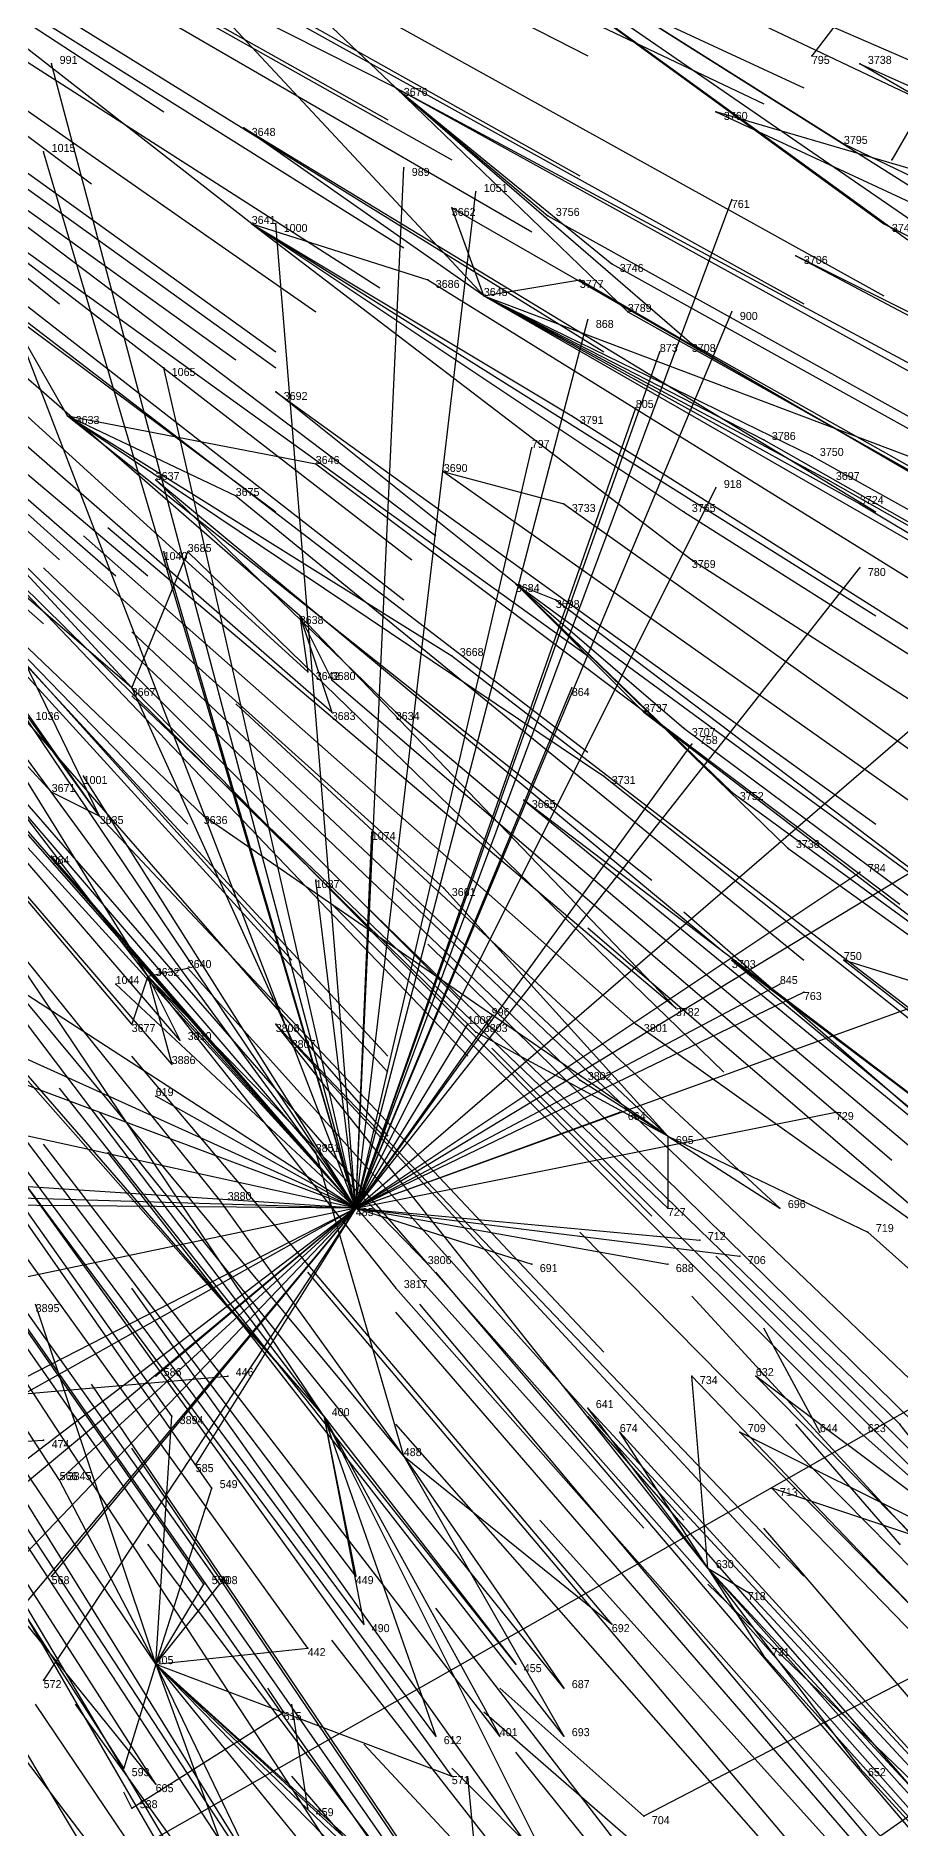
# Model space of a CAD drawing. Extents: x -0.5 to 0.59, y -0.5 to 0.58.
# Drawn here: x 0.196 to 0.304, y -0.3475 to -0.1235 of the extents above; entities that cross this region are included whole.
import ezdxf

# ---------------------------------------------------------------- set-up
doc = ezdxf.new("R2010")
doc.units = 0
for name, color, linetype in [('Facilities', 3, 'CONTINUOUS'), ('Facilities_lines', 3, 'CONTINUOUS'), ('Normals', 1, 'CONTINUOUS'), ('Source_points', 5, 'CONTINUOUS'), ('Text', 3, 'CONTINUOUS')]:
    doc.layers.add(name, color=color, linetype=linetype)

msp = doc.modelspace()

# ---------------------------------------------------------------- linework, layer by layer
at = {"layer": 'Facilities', "color": 3}
for p in [(0.241, -0.13, -0.686), (0.223, -0.147, -0.667), (0.252, -0.156, -0.74), (0.2, -0.171, -0.658), (0.247, -0.178, -0.76), (0.256, -0.192, -0.8), (0.229, -0.196, -0.753), (0.208, -0.205, -0.73), (0.241, -0.208, -0.796), (0.204, -0.221, -0.751), (0.21, -0.241, -0.799), (0.275, -0.261, -0.949), (0.236, -0.27, -1.25), (0.232, -0.296, -0.94), (0.294, -0.298, -1.25), (0.242, -0.301, -0.965), (0.304, -0.312, -1.25), (0.28, -0.315, -1.054), (0.211, -0.327, -0.971), (0.211, -0.342, -1.005), (0.208, -0.345, -1.25), (0.23, -0.345, -1.25)]:
    msp.add_point(p, dxfattribs=at)
at = {"layer": 'Facilities_lines', "color": 3}
for p, q in [((0.364, -0.033, -1.25), (0.293, -0.126, -1.25)), ((0.364, -0.033, -1.25), (0.303, -0.139, -1.25)), ((0.241, -0.13, -0.686), (0.16, -0.089, -0.458)), ((0.232, -0.096, -0.629), (0.302, -0.147, -0.841)), ((0.232, -0.096, -0.629), (0.305, -0.149, -0.848)), ((0.232, -0.096, -0.629), (0.308, -0.144, -0.85)), ((0.232, -0.096, -0.629), (0.309, -0.149, -0.858)), ((0.232, -0.096, -0.629), (0.297, -0.137, -0.817)), ((0.223, -0.147, -0.667), (0.164, -0.101, -0.481)), ((0.252, -0.156, -0.74), (0.211, -0.112, -0.597)), ((0.241, -0.13, -0.686), (0.221, -0.111, -0.618)), ((0.236, -0.27, -1.25), (0.198, -0.127, -1.25)), ((0.378, -0.173, -1.039), (0.299, -0.127, -0.813)), ((0.241, -0.13, -0.686), (0.278, -0.162, -0.804)), ((0.241, -0.13, -0.686), (0.308, -0.167, -0.876)), ((0.241, -0.13, -0.686), (0.268, -0.152, -0.772)), ((0.241, -0.13, -0.686), (0.26, -0.146, -0.746)), ((0.241, -0.13, -0.686), (0.27, -0.158, -0.781)), ((0.37, -0.159, -1.008), (0.281, -0.133, -0.778)), ((0.236, -0.27, -1.25), (0.184, -0.135, -1.25)), ((0.252, -0.156, -0.74), (0.222, -0.135, -0.651)), ((0.236, -0.27, -1.25), (0.197, -0.138, -1.25)), ((0.236, -0.27, -1.25), (0.242, -0.14, -1.25)), ((0.236, -0.27, -1.25), (0.251, -0.143, -1.25)), ((0.236, -0.27, -1.25), (0.283, -0.144, -1.25)), ((0.252, -0.156, -0.74), (0.248, -0.145, -0.719)), ((0.223, -0.147, -0.667), (0.245, -0.154, -0.725)), ((0.223, -0.147, -0.667), (0.277, -0.183, -0.83)), ((0.223, -0.147, -0.667), (0.278, -0.189, -0.84)), ((0.223, -0.147, -0.667), (0.263, -0.171, -0.786)), ((0.236, -0.27, -1.25), (0.226, -0.147, -1.25)), ((0.349, -0.18, -0.982), (0.291, -0.151, -0.821)), ((0.252, -0.156, -0.74), (0.264, -0.154, -0.763)), ((0.208, -0.205, -0.73), (0.15, -0.155, -0.541)), ((0.252, -0.156, -0.74), (0.295, -0.179, -0.863)), ((0.252, -0.156, -0.74), (0.299, -0.182, -0.875)), ((0.252, -0.156, -0.74), (0.305, -0.176, -0.88)), ((0.252, -0.156, -0.74), (0.293, -0.176, -0.855)), ((0.252, -0.156, -0.74), (0.287, -0.174, -0.84)), ((0.2, -0.171, -0.658), (0.192, -0.157, -0.62)), ((0.236, -0.27, -1.25), (0.283, -0.158, -1.25)), ((0.236, -0.27, -1.25), (0.265, -0.159, -1.25)), ((0.236, -0.27, -1.25), (0.274, -0.163, -1.25)), ((0.236, -0.27, -1.25), (0.212, -0.165, -1.25)), ((0.256, -0.192, -0.8), (0.226, -0.168, -0.705)), ((0.236, -0.27, -1.25), (0.149, -0.17, -1.25)), ((0.21, -0.241, -0.799), (0.166, -0.17, -0.595)), ((0.236, -0.27, -1.25), (0.271, -0.17, -1.25)), ((0.236, -0.27, -1.25), (0.15, -0.172, -1.25)), ((0.2, -0.171, -0.658), (0.231, -0.177, -0.726)), ((0.2, -0.171, -0.658), (0.248, -0.201, -0.798)), ((0.2, -0.171, -0.658), (0.221, -0.181, -0.713)), ((0.2, -0.171, -0.658), (0.267, -0.216, -0.86)), ((0.236, -0.27, -1.25), (0.165, -0.173, -1.25)), ((0.236, -0.27, -1.25), (0.258, -0.175, -1.25)), ((0.208, -0.205, -0.73), (0.184, -0.179, -0.642)), ((0.241, -0.208, -0.796), (0.211, -0.179, -0.691)), ((0.247, -0.178, -0.76), (0.262, -0.182, -0.799)), ((0.236, -0.27, -1.25), (0.281, -0.18, -1.25)), ((0.204, -0.221, -0.751), (0.178, -0.184, -0.639)), ((0.204, -0.221, -0.751), (0.178, -0.185, -0.642)), ((0.204, -0.221, -0.751), (0.186, -0.184, -0.656)), ((0.236, -0.27, -1.25), (0.108, -0.187, -1.25)), ((0.208, -0.205, -0.73), (0.215, -0.188, -0.714)), ((0.236, -0.27, -1.25), (0.212, -0.188, -1.25)), ((0.236, -0.27, -1.25), (0.299, -0.19, -1.25)), ((0.21, -0.241, -0.799), (0.179, -0.191, -0.655)), ((0.256, -0.192, -0.8), (0.261, -0.194, -0.813)), ((0.256, -0.192, -0.8), (0.277, -0.21, -0.869)), ((0.256, -0.192, -0.8), (0.29, -0.225, -0.917)), ((0.256, -0.192, -0.8), (0.272, -0.208, -0.855)), ((0.256, -0.192, -0.8), (0.283, -0.218, -0.894)), ((0.229, -0.196, -0.753), (0.23, -0.203, -0.768)), ((0.229, -0.196, -0.753), (0.233, -0.204, -0.773)), ((0.229, -0.196, -0.753), (0.233, -0.208, -0.781)), ((0.229, -0.196, -0.753), (0.276, -0.245, -0.922)), ((0.236, -0.27, -1.25), (0.175, -0.203, -1.25)), ((0.208, -0.205, -0.73), (0.228, -0.249, -0.844)), ((0.236, -0.27, -1.25), (0.263, -0.205, -1.25)), ((0.21, -0.241, -0.799), (0.184, -0.207, -0.693)), ((0.236, -0.27, -1.25), (0.309, -0.207, -1.25)), ((0.236, -0.27, -1.25), (0.195, -0.209, -1.25)), ((0.236, -0.27, -1.25), (0.278, -0.212, -1.25)), ((0.236, -0.27, -1.25), (0.202, -0.216, -1.25)), ((0.204, -0.221, -0.751), (0.198, -0.218, -0.735)), ((0.324, -0.27, -1.054), (0.257, -0.219, -0.844)), ((0.275, -0.261, -0.949), (0.217, -0.221, -0.774)), ((0.236, -0.27, -1.25), (0.113, -0.224, -1.25)), ((0.236, -0.27, -1.25), (0.13, -0.222, -1.25)), ((0.236, -0.27, -1.25), (0.238, -0.223, -1.25)), ((0.236, -0.27, -1.25), (0.312, -0.224, -1.25)), ((0.236, -0.27, -1.25), (0.198, -0.226, -1.25)), ((0.232, -0.296, -0.94), (0.171, -0.227, -0.711)), ((0.236, -0.27, -1.25), (0.299, -0.228, -1.25)), ((0.232, -0.296, -0.94), (0.187, -0.229, -0.739)), ((0.236, -0.27, -1.25), (0.231, -0.229, -1.25)), ((0.275, -0.261, -0.949), (0.247, -0.23, -0.844)), ((0.232, -0.296, -0.94), (0.179, -0.235, -0.738)), ((0.324, -0.27, -1.054), (0.283, -0.239, -0.925)), ((0.354, -0.257, -1.093), (0.297, -0.239, -0.952)), ((0.21, -0.241, -0.799), (0.208, -0.247, -0.807)), ((0.21, -0.241, -0.799), (0.215, -0.24, -0.805)), ((0.21, -0.241, -0.799), (0.245, -0.277, -0.923)), ((0.21, -0.241, -0.799), (0.214, -0.249, -0.821)), ((0.21, -0.241, -0.799), (0.241, -0.28, -0.924)), ((0.21, -0.241, -0.799), (0.213, -0.252, -0.824)), ((0.236, -0.27, -1.25), (0.319, -0.24, -1.25)), ((0.236, -0.27, -1.25), (0.206, -0.242, -1.25)), ((0.236, -0.27, -1.25), (0.289, -0.242, -1.25)), ((0.236, -0.27, -1.25), (0.292, -0.243, -1.25)), ((0.236, -0.27, -1.25), (0.253, -0.246, -1.25)), ((0.236, -0.27, -1.25), (0.131, -0.247, -1.25)), ((0.28, -0.315, -1.054), (0.226, -0.247, -0.837)), ((0.236, -0.27, -1.25), (0.25, -0.247, -1.25)), ((0.275, -0.261, -0.949), (0.251, -0.248, -0.883)), ((0.327, -0.287, -1.087), (0.271, -0.247, -0.918)), ((0.275, -0.261, -0.949), (0.264, -0.254, -0.916)), ((0.236, -0.27, -1.25), (0.211, -0.256, -1.25)), ((0.236, -0.27, -1.25), (0.269, -0.258, -1.25)), ((0.236, -0.27, -1.25), (0.296, -0.258, -1.25)), ((0.275, -0.261, -0.949), (0.289, -0.27, -0.989)), ((0.275, -0.261, -0.949), (0.3, -0.273, -1.014)), ((0.275, -0.261, -0.949), (0.275, -0.27, -0.963)), ((0.236, -0.27, -1.25), (0.143, -0.264, -1.25)), ((0.242, -0.301, -0.965), (0.231, -0.263, -0.874)), ((0.236, -0.27, -1.25), (0.169, -0.268, -1.25)), ((0.236, -0.27, -1.25), (0.109, -0.269, -1.25)), ((0.236, -0.27, -1.25), (0.117, -0.331, -1.25)), ((0.236, -0.27, -1.25), (0.122, -0.365, -1.25)), ((0.236, -0.27, -1.25), (0.13, -0.351, -1.25)), ((0.236, -0.27, -1.25), (0.155, -0.287, -1.25)), ((0.236, -0.27, -1.25), (0.172, -0.337, -1.25)), ((0.236, -0.27, -1.25), (0.186, -0.298, -1.25)), ((0.236, -0.27, -1.25), (0.19, -0.325, -1.25)), ((0.236, -0.27, -1.25), (0.197, -0.329, -1.25)), ((0.236, -0.27, -1.25), (0.198, -0.316, -1.25)), ((0.236, -0.27, -1.25), (0.199, -0.304, -1.25)), ((0.236, -0.27, -1.25), (0.211, -0.291, -1.25)), ((0.236, -0.27, -1.25), (0.216, -0.302, -1.25)), ((0.242, -0.301, -0.965), (0.219, -0.269, -0.867)), ((0.236, -0.27, -1.25), (0.275, -0.277, -1.25)), ((0.236, -0.27, -1.25), (0.258, -0.277, -1.25)), ((0.236, -0.27, -1.25), (0.284, -0.276, -1.25)), ((0.236, -0.27, -1.25), (0.279, -0.274, -1.25)), ((0.142, -0.388, -1.25), (0.33, -0.281, -1.25)), ((0.211, -0.327, -0.971), (0.196, -0.282, -0.859)), ((-0.021, -0.312, -1.25), (0.22, -0.291, -1.25)), ((0.28, -0.315, -1.054), (0.278, -0.291, -1.008)), ((0.318, -0.315, -1.12), (0.286, -0.291, -1.02)), ((0.28, -0.315, -1.054), (0.265, -0.295, -0.991)), ((0.211, -0.327, -0.971), (0.213, -0.296, -0.913)), ((0.232, -0.296, -0.94), (0.254, -0.336, -1.052)), ((0.232, -0.296, -0.94), (0.236, -0.316, -0.987)), ((0.232, -0.296, -0.94), (0.256, -0.327, -1.039)), ((0.232, -0.296, -0.94), (0.237, -0.322, -1)), ((0.232, -0.296, -0.94), (0.246, -0.336, -1.042)), ((0.232, -0.296, -0.94), (0.262, -0.356, -1.105)), ((0.318, -0.315, -1.12), (0.304, -0.297, -1.062)), ((-0.021, -0.312, -1.25), (0.197, -0.299, -1.25)), ((0.28, -0.315, -1.054), (0.269, -0.298, -1.003)), ((0.318, -0.315, -1.12), (0.284, -0.298, -1.029)), ((0.318, -0.315, -1.12), (0.299, -0.298, -1.055)), ((0.242, -0.301, -0.965), (0.262, -0.33, -1.053)), ((0.242, -0.301, -0.965), (0.268, -0.322, -1.047)), ((0.242, -0.301, -0.965), (0.262, -0.336, -1.065)), ((0.211, -0.327, -0.971), (0.199, -0.304, -0.907)), ((0.211, -0.327, -0.971), (0.218, -0.305, -0.937)), ((0.318, -0.315, -1.12), (0.288, -0.305, -1.05)), ((0.28, -0.315, -1.054), (0.304, -0.342, -1.145)), ((0.28, -0.315, -1.054), (0.299, -0.34, -1.133)), ((0.28, -0.315, -1.054), (0.285, -0.318, -1.067)), ((0.28, -0.315, -1.054), (0.287, -0.326, -1.086)), ((0.211, -0.342, -1.005), (0.19, -0.316, -0.922)), ((0.211, -0.327, -0.971), (0.219, -0.317, -0.962)), ((0.211, -0.327, -0.971), (0.217, -0.317, -0.96)), ((0.324, -0.319, -1.25), (0.272, -0.346, -1.25)), ((0.211, -0.327, -0.971), (0.207, -0.34, -0.996)), ((0.211, -0.327, -0.971), (0.23, -0.325, -0.996)), ((0.211, -0.327, -0.971), (0.255, -0.369, -1.122)), ((0.211, -0.327, -0.971), (0.219, -0.349, -1.029)), ((0.211, -0.327, -0.971), (0.246, -0.37, -1.111)), ((0.211, -0.327, -0.971), (0.248, -0.341, -1.054)), ((0.211, -0.327, -0.971), (0.225, -0.356, -1.052)), ((0.211, -0.327, -0.971), (0.242, -0.355, -1.075)), ((0.211, -0.327, -0.971), (0.248, -0.361, -1.095)), ((0.211, -0.327, -0.971), (0.26, -0.377, -1.145)), ((0.208, -0.345, -1.25), (0.227, -0.333, -1.25)), ((0.308, -0.344, -1.25), (0.275, -0.367, -1.25))]:
    msp.add_line(p, q, dxfattribs=at)
at = {"layer": 'Normals', "color": 1}
for p, q in [((0.134, -0.082, -0.393), (0.212, -0.133, -0.357)), ((0.183, -0.084, -0.502), (0.265, -0.126, -0.464)), ((0.128, -0.086, -0.385), (0.203, -0.142, -0.35)), ((0.16, -0.089, -0.458), (0.24, -0.134, -0.418)), ((0.208, -0.091, -0.567), (0.292, -0.13, -0.531)), ((0.168, -0.094, -0.481), (0.248, -0.139, -0.443)), ((0.203, -0.092, -0.556), (0.287, -0.132, -0.519)), ((0.182, -0.095, -0.514), (0.264, -0.141, -0.479)), ((0.232, -0.096, -0.629), (0.316, -0.136, -0.592)), ((0.128, -0.1, -0.405), (0.199, -0.157, -0.366)), ((0.164, -0.101, -0.481), (0.242, -0.15, -0.443)), ((0.177, -0.101, -0.511), (0.258, -0.148, -0.475)), ((0.155, -0.105, -0.47), (0.231, -0.158, -0.431)), ((0.161, -0.105, -0.48), (0.239, -0.155, -0.443)), ((0.151, -0.109, -0.467), (0.226, -0.163, -0.428)), ((0.146, -0.11, -0.458), (0.221, -0.164, -0.419)), ((0.151, -0.111, -0.469), (0.226, -0.165, -0.431)), ((0.211, -0.112, -0.597), (0.292, -0.157, -0.56)), ((0.221, -0.111, -0.618), (0.302, -0.156, -0.581)), ((0.188, -0.114, -0.549), (0.267, -0.163, -0.513)), ((0.281, -0.116, -0.76), (0.366, -0.153, -0.722)), ((0.13, -0.127, -0.454), (0.199, -0.189, -0.418)), ((0.151, -0.127, -0.494), (0.226, -0.183, -0.457)), ((0.198, -0.127, -1.25), (0.198, -0.127, -1.15)), ((0.293, -0.126, -1.25), (0.293, -0.126, -1.15)), ((0.299, -0.127, -0.813), (0.384, -0.165, -0.775)), ((0.136, -0.13, -0.471), (0.206, -0.191, -0.432)), ((0.139, -0.131, -0.478), (0.21, -0.191, -0.439)), ((0.168, -0.131, -0.533), (0.243, -0.189, -0.499)), ((0.172, -0.13, -0.538), (0.246, -0.186, -0.503)), ((0.241, -0.13, -0.686), (0.323, -0.174, -0.648)), ((0.281, -0.133, -0.778), (0.365, -0.172, -0.739)), ((0.128, -0.136, -0.466), (0.197, -0.197, -0.428)), ((0.229, -0.196, -0.753), (0.159, -0.135, -0.791)), ((0.222, -0.135, -0.651), (0.301, -0.183, -0.612)), ((0.169, -0.137, -0.543), (0.242, -0.194, -0.507)), ((0.197, -0.138, -1.25), (0.197, -0.138, -1.15)), ((0.297, -0.137, -0.817), (0.38, -0.177, -0.78)), ((0.23, -0.203, -0.768), (0.162, -0.141, -0.806)), ((0.242, -0.14, -1.25), (0.242, -0.14, -1.15)), ((0.303, -0.139, -1.25), (0.303, -0.139, -1.15)), ((0.251, -0.143, -1.25), (0.251, -0.143, -1.15)), ((0.248, -0.145, -0.719), (0.328, -0.191, -0.68)), ((0.283, -0.144, -1.25), (0.283, -0.144, -1.15)), ((0.233, -0.208, -0.781), (0.163, -0.147, -0.818)), ((0.19, -0.147, -0.602), (0.265, -0.201, -0.563)), ((0.223, -0.147, -0.667), (0.301, -0.196, -0.629)), ((0.226, -0.147, -1.25), (0.226, -0.147, -1.15)), ((0.26, -0.146, -0.746), (0.341, -0.191, -0.708)), ((0.302, -0.147, -0.841), (0.385, -0.189, -0.804)), ((0.198, -0.218, -0.735), (0.135, -0.15, -0.773)), ((0.268, -0.152, -0.772), (0.349, -0.197, -0.734)), ((0.291, -0.151, -0.821), (0.374, -0.195, -0.784)), ((0.245, -0.154, -0.725), (0.324, -0.203, -0.686)), ((0.264, -0.154, -0.763), (0.343, -0.2, -0.725)), ((0.15, -0.155, -0.541), (0.215, -0.222, -0.504)), ((0.252, -0.156, -0.74), (0.332, -0.202, -0.702)), ((0.217, -0.221, -0.774), (0.15, -0.157, -0.812)), ((0.192, -0.157, -0.62), (0.265, -0.213, -0.582)), ((0.265, -0.159, -1.25), (0.265, -0.159, -1.15)), ((0.27, -0.158, -0.781), (0.35, -0.203, -0.742)), ((0.283, -0.158, -1.25), (0.283, -0.158, -1.15)), ((0.274, -0.163, -1.25), (0.274, -0.163, -1.15)), ((0.278, -0.162, -0.804), (0.358, -0.207, -0.766)), ((0.212, -0.165, -1.25), (0.212, -0.165, -1.15)), ((0.247, -0.23, -0.844), (0.178, -0.168, -0.881)), ((0.226, -0.168, -0.705), (0.301, -0.222, -0.667)), ((0.166, -0.17, -0.595), (0.228, -0.239, -0.557)), ((0.271, -0.17, -1.25), (0.271, -0.17, -1.15)), ((0.2, -0.171, -0.658), (0.273, -0.229, -0.62)), ((0.263, -0.171, -0.786), (0.342, -0.221, -0.748)), ((0.287, -0.174, -0.84), (0.368, -0.22, -0.802)), ((0.208, -0.247, -0.807), (0.148, -0.176, -0.844)), ((0.258, -0.175, -1.25), (0.258, -0.175, -1.15)), ((0.293, -0.176, -0.855), (0.374, -0.221, -0.817)), ((0.214, -0.249, -0.821), (0.153, -0.178, -0.857)), ((0.184, -0.179, -0.642), (0.249, -0.244, -0.602)), ((0.211, -0.179, -0.691), (0.282, -0.238, -0.653)), ((0.231, -0.177, -0.726), (0.304, -0.232, -0.688)), ((0.247, -0.178, -0.76), (0.322, -0.231, -0.722)), ((0.295, -0.179, -0.863), (0.376, -0.225, -0.826)), ((0.213, -0.252, -0.824), (0.152, -0.181, -0.86)), ((0.221, -0.181, -0.713), (0.292, -0.239, -0.674)), ((0.281, -0.18, -1.25), (0.281, -0.18, -1.15)), ((0.251, -0.248, -0.883), (0.185, -0.183, -0.92)), ((0.262, -0.182, -0.799), (0.338, -0.236, -0.762)), ((0.277, -0.183, -0.83), (0.356, -0.233, -0.794)), ((0.299, -0.182, -0.875), (0.379, -0.23, -0.838)), ((0.178, -0.184, -0.639), (0.24, -0.251, -0.6)), ((0.178, -0.185, -0.642), (0.24, -0.253, -0.604)), ((0.186, -0.184, -0.656), (0.25, -0.251, -0.617)), ((0.276, -0.245, -0.922), (0.205, -0.185, -0.96)), ((0.271, -0.247, -0.918), (0.202, -0.186, -0.955)), ((0.212, -0.188, -1.25), (0.212, -0.188, -1.15)), ((0.215, -0.188, -0.714), (0.282, -0.253, -0.677)), ((0.264, -0.254, -0.916), (0.197, -0.19, -0.953)), ((0.278, -0.189, -0.84), (0.356, -0.239, -0.803)), ((0.299, -0.19, -1.25), (0.299, -0.19, -1.15)), ((0.231, -0.263, -0.874), (0.17, -0.192, -0.912)), ((0.179, -0.191, -0.655), (0.24, -0.261, -0.617)), ((0.256, -0.192, -0.8), (0.331, -0.247, -0.763)), ((0.261, -0.194, -0.813), (0.335, -0.25, -0.776)), ((0.219, -0.269, -0.867), (0.161, -0.197, -0.904)), ((0.275, -0.261, -0.949), (0.208, -0.198, -0.986)), ((0.248, -0.201, -0.798), (0.322, -0.258, -0.761)), ((0.208, -0.205, -0.73), (0.273, -0.271, -0.693)), ((0.275, -0.27, -0.963), (0.208, -0.206, -1.001)), ((0.233, -0.204, -0.773), (0.303, -0.264, -0.736)), ((0.263, -0.205, -1.25), (0.263, -0.205, -1.15)), ((0.184, -0.207, -0.693), (0.245, -0.277, -0.656)), ((0.289, -0.27, -0.989), (0.221, -0.207, -1.027)), ((0.241, -0.208, -0.796), (0.312, -0.268, -0.759)), ((0.272, -0.208, -0.855), (0.345, -0.264, -0.817)), ((0.277, -0.21, -0.869), (0.352, -0.266, -0.832)), ((0.278, -0.212, -1.25), (0.278, -0.212, -1.15)), ((0.202, -0.216, -1.25), (0.202, -0.216, -1.15)), ((0.267, -0.216, -0.86), (0.34, -0.274, -0.823)), ((0.257, -0.219, -0.844), (0.329, -0.278, -0.807)), ((0.283, -0.218, -0.894), (0.358, -0.273, -0.857)), ((0.213, -0.296, -0.913), (0.16, -0.221, -0.951)), ((0.204, -0.221, -0.751), (0.267, -0.288, -0.712)), ((0.232, -0.296, -0.94), (0.176, -0.222, -0.977)), ((0.238, -0.223, -1.25), (0.238, -0.223, -1.15)), ((0.199, -0.304, -0.907), (0.148, -0.226, -0.945)), ((0.198, -0.226, -1.25), (0.198, -0.226, -1.15)), ((0.29, -0.225, -0.917), (0.365, -0.279, -0.881)), ((0.299, -0.228, -1.25), (0.299, -0.228, -1.15)), ((0.218, -0.305, -0.937), (0.165, -0.229, -0.975)), ((0.242, -0.301, -0.965), (0.183, -0.23, -1.004)), ((0.231, -0.229, -1.25), (0.231, -0.229, -1.15)), ((0.308, -0.294, -1.065), (0.241, -0.23, -1.102)), ((0.299, -0.298, -1.055), (0.233, -0.232, -1.092)), ((0.304, -0.297, -1.062), (0.237, -0.232, -1.099)), ((0.336, -0.296, -1.119), (0.265, -0.235, -1.156)), ((0.347, -0.294, -1.137), (0.277, -0.233, -1.174)), ((0.311, -0.302, -1.083), (0.245, -0.237, -1.12)), ((0.283, -0.239, -0.925), (0.354, -0.298, -0.888)), ((0.297, -0.239, -0.952), (0.37, -0.296, -0.915)), ((0.217, -0.317, -0.96), (0.164, -0.241, -0.998)), ((0.219, -0.317, -0.962), (0.165, -0.241, -1.001)), ((0.21, -0.241, -0.799), (0.272, -0.31, -0.762)), ((0.215, -0.24, -0.805), (0.277, -0.309, -0.768)), ((0.236, -0.316, -0.987), (0.18, -0.242, -1.024)), ((0.206, -0.242, -1.25), (0.206, -0.242, -1.15)), ((0.289, -0.242, -1.25), (0.289, -0.242, -1.15)), ((0.292, -0.243, -1.25), (0.292, -0.243, -1.15)), ((0.253, -0.246, -1.25), (0.253, -0.246, -1.15)), ((0.237, -0.322, -1), (0.182, -0.248, -1.037)), ((0.226, -0.247, -0.837), (0.289, -0.315, -0.8)), ((0.25, -0.247, -1.25), (0.25, -0.247, -1.15)), ((0.211, -0.327, -0.971), (0.159, -0.25, -1.009)), ((0.23, -0.325, -0.996), (0.176, -0.25, -1.033)), ((0.228, -0.249, -0.844), (0.292, -0.316, -0.807)), ((0.318, -0.315, -1.12), (0.253, -0.25, -1.157)), ((0.268, -0.322, -1.047), (0.208, -0.251, -1.084)), ((0.256, -0.327, -1.039), (0.199, -0.255, -1.076)), ((0.211, -0.256, -1.25), (0.211, -0.256, -1.15)), ((0.262, -0.33, -1.053), (0.204, -0.258, -1.091)), ((0.269, -0.258, -1.25), (0.269, -0.258, -1.15)), ((0.296, -0.258, -1.25), (0.296, -0.258, -1.15)), ((0.207, -0.34, -0.996), (0.157, -0.262, -1.033)), ((0.246, -0.336, -1.042), (0.191, -0.262, -1.079)), ((0.254, -0.336, -1.052), (0.197, -0.262, -1.09)), ((0.211, -0.342, -1.005), (0.161, -0.264, -1.041)), ((0.262, -0.336, -1.065), (0.205, -0.263, -1.102)), ((0.248, -0.341, -1.054), (0.194, -0.266, -1.092)), ((0.219, -0.349, -1.029), (0.168, -0.271, -1.066)), ((0.236, -0.27, -1.25), (0.236, -0.27, -1.15)), ((0.334, -0.344, -1.199), (0.264, -0.273, -1.204)), ((0.3, -0.273, -1.014), (0.369, -0.335, -0.976)), ((0.279, -0.274, -1.25), (0.279, -0.274, -1.15)), ((0.245, -0.277, -0.923), (0.306, -0.346, -0.885)), ((0.258, -0.277, -1.25), (0.258, -0.277, -1.15)), ((0.275, -0.277, -1.25), (0.275, -0.277, -1.15)), ((0.351, -0.346, -1.232), (0.281, -0.276, -1.219)), ((0.284, -0.276, -1.25), (0.284, -0.276, -1.15)), ((0.208, -0.36, -1.038), (0.16, -0.28, -1.075)), ((0.225, -0.356, -1.052), (0.174, -0.278, -1.089)), ((0.242, -0.355, -1.075), (0.189, -0.279, -1.111)), ((0.262, -0.356, -1.105), (0.208, -0.28, -1.142)), ((0.29, -0.349, -1.135), (0.23, -0.278, -1.171)), ((0.241, -0.28, -0.924), (0.302, -0.349, -0.886)), ((0.309, -0.352, -1.172), (0.246, -0.278, -1.194)), ((0.307, -0.357, -1.176), (0.244, -0.282, -1.198)), ((0.345, -0.354, -1.236), (0.278, -0.281, -1.22)), ((0.305, -0.357, -1.175), (0.241, -0.283, -1.196)), ((0.248, -0.361, -1.095), (0.195, -0.285, -1.132)), ((0.294, -0.298, -1.25), (0.287, -0.285, -1.151)), ((0.211, -0.291, -1.25), (0.211, -0.291, -1.15)), ((0.22, -0.291, -1.25), (0.22, -0.291, -1.15)), ((0.278, -0.291, -1.008), (0.342, -0.358, -0.969)), ((0.286, -0.291, -1.02), (0.351, -0.357, -0.982)), ((0.246, -0.37, -1.111), (0.195, -0.292, -1.148)), ((0.255, -0.369, -1.122), (0.203, -0.292, -1.159)), ((0.265, -0.295, -0.991), (0.328, -0.363, -0.954)), ((0.307, -0.372, -1.206), (0.241, -0.297, -1.209)), ((0.326, -0.366, -1.25), (0.265, -0.296, -1.213)), ((0.304, -0.312, -1.25), (0.291, -0.297, -1.152)), ((0.197, -0.299, -1.25), (0.197, -0.299, -1.15)), ((0.26, -0.377, -1.145), (0.208, -0.3, -1.182)), ((0.269, -0.298, -1.003), (0.331, -0.366, -0.965)), ((0.284, -0.298, -1.029), (0.349, -0.364, -0.991)), ((0.216, -0.302, -1.25), (0.216, -0.302, -1.15)), ((0.199, -0.304, -1.25), (0.199, -0.304, -1.15)), ((0.288, -0.305, -1.05), (0.353, -0.372, -1.013)), ((0.244, -0.386, -1.141), (0.195, -0.307, -1.178)), ((0.323, -0.38, -1.246), (0.259, -0.309, -1.216)), ((0.236, -0.389, -1.139), (0.189, -0.31, -1.176)), ((0.236, -0.392, -1.142), (0.189, -0.311, -1.179)), ((0.311, -0.338, -1.25), (0.287, -0.31, -1.157)), ((0.269, -0.39, -1.184), (0.21, -0.312, -1.205)), ((0.28, -0.315, -1.054), (0.343, -0.383, -1.016)), ((0.198, -0.316, -1.25), (0.198, -0.316, -1.15)), ((0.308, -0.344, -1.25), (0.28, -0.317, -1.158)), ((0.285, -0.318, -1.067), (0.348, -0.386, -1.03)), ((0.3, -0.39, -1.23), (0.246, -0.32, -1.182)), ((0.291, -0.398, -1.233), (0.233, -0.324, -1.199)), ((0.287, -0.326, -1.086), (0.349, -0.395, -1.049)), ((0.197, -0.329, -1.25), (0.197, -0.329, -1.15)), ((0.227, -0.333, -1.25), (0.225, -0.33, -1.15)), ((0.272, -0.346, -1.25), (0.254, -0.33, -1.153)), ((0.252, -0.415, -1.214), (0.196, -0.332, -1.218)), ((0.259, -0.413, -1.218), (0.201, -0.332, -1.226)), ((0.23, -0.345, -1.25), (0.228, -0.332, -1.151)), ((0.275, -0.353, -1.25), (0.252, -0.333, -1.155)), ((0.251, -0.413, -1.209), (0.191, -0.334, -1.219)), ((0.28, -0.383, -1.25), (0.237, -0.337, -1.173)), ((0.302, -0.395, -1.25), (0.256, -0.338, -1.182)), ((0.275, -0.367, -1.25), (0.248, -0.34, -1.158)), ((0.299, -0.34, -1.133), (0.362, -0.409, -1.097)), ((0.271, -0.391, -1.25), (0.228, -0.341, -1.175)), ((0.252, -0.362, -1.25), (0.25, -0.341, -1.152)), ((0.304, -0.342, -1.145), (0.367, -0.411, -1.108)), ((0.208, -0.345, -1.25), (0.207, -0.343, -1.15))]:
    msp.add_line(p, q, dxfattribs=at)
at = {"layer": 'Source_points', "color": 5}
for p in [(0.198, -0.127, -1.25), (0.293, -0.126, -1.25), (0.299, -0.127, -0.813), (0.281, -0.133, -0.778), (0.222, -0.135, -0.651), (0.197, -0.138, -1.25), (0.297, -0.137, -0.817), (0.242, -0.14, -1.25), (0.303, -0.139, -1.25), (0.251, -0.143, -1.25), (0.248, -0.145, -0.719), (0.283, -0.144, -1.25), (0.226, -0.147, -1.25), (0.26, -0.146, -0.746), (0.302, -0.147, -0.841), (0.268, -0.152, -0.772), (0.291, -0.151, -0.821), (0.245, -0.154, -0.725), (0.264, -0.154, -0.763), (0.265, -0.159, -1.25), (0.27, -0.158, -0.781), (0.283, -0.158, -1.25), (0.274, -0.163, -1.25), (0.278, -0.162, -0.804), (0.212, -0.165, -1.25), (0.226, -0.168, -0.705), (0.271, -0.17, -1.25), (0.263, -0.171, -0.786), (0.287, -0.174, -0.84), (0.258, -0.175, -1.25), (0.293, -0.176, -0.855), (0.211, -0.179, -0.691), (0.231, -0.177, -0.726), (0.295, -0.179, -0.863), (0.221, -0.181, -0.713), (0.281, -0.18, -1.25), (0.262, -0.182, -0.799), (0.277, -0.183, -0.83), (0.299, -0.182, -0.875), (0.212, -0.188, -1.25), (0.215, -0.188, -0.714), (0.278, -0.189, -0.84), (0.299, -0.19, -1.25), (0.261, -0.194, -0.813), (0.248, -0.201, -0.798), (0.23, -0.203, -0.768), (0.233, -0.204, -0.773), (0.263, -0.205, -1.25), (0.233, -0.208, -0.781), (0.272, -0.208, -0.855), (0.277, -0.21, -0.869), (0.278, -0.212, -1.25), (0.202, -0.216, -1.25), (0.267, -0.216, -0.86), (0.198, -0.218, -0.735), (0.257, -0.219, -0.844), (0.283, -0.218, -0.894), (0.217, -0.221, -0.774), (0.238, -0.223, -1.25), (0.198, -0.226, -1.25), (0.29, -0.225, -0.917), (0.299, -0.228, -1.25), (0.231, -0.229, -1.25), (0.247, -0.23, -0.844), (0.283, -0.239, -0.925), (0.297, -0.239, -0.952), (0.215, -0.24, -0.805), (0.206, -0.242, -1.25), (0.289, -0.242, -1.25), (0.292, -0.243, -1.25), (0.253, -0.246, -1.25), (0.276, -0.245, -0.922), (0.208, -0.247, -0.807), (0.226, -0.247, -0.837), (0.25, -0.247, -1.25), (0.251, -0.248, -0.883), (0.271, -0.247, -0.918), (0.214, -0.249, -0.821), (0.228, -0.249, -0.844), (0.213, -0.252, -0.824), (0.264, -0.254, -0.916), (0.211, -0.256, -1.25), (0.269, -0.258, -1.25), (0.296, -0.258, -1.25), (0.231, -0.263, -0.874), (0.219, -0.269, -0.867), (0.275, -0.27, -0.963), (0.289, -0.27, -0.989), (0.3, -0.273, -1.014), (0.279, -0.274, -1.25), (0.245, -0.277, -0.923), (0.258, -0.277, -1.25), (0.275, -0.277, -1.25), (0.284, -0.276, -1.25), (0.241, -0.28, -0.924), (0.211, -0.291, -1.25), (0.22, -0.291, -1.25), (0.278, -0.291, -1.008), (0.286, -0.291, -1.02), (0.265, -0.295, -0.991), (0.213, -0.296, -0.913), (0.304, -0.297, -1.062), (0.197, -0.299, -1.25), (0.269, -0.298, -1.003), (0.284, -0.298, -1.029), (0.299, -0.298, -1.055), (0.216, -0.302, -1.25), (0.199, -0.304, -0.907), (0.199, -0.304, -1.25), (0.218, -0.305, -0.937), (0.288, -0.305, -1.05), (0.198, -0.316, -1.25), (0.217, -0.317, -0.96), (0.219, -0.317, -0.962), (0.236, -0.316, -0.987), (0.285, -0.318, -1.067), (0.237, -0.322, -1), (0.268, -0.322, -1.047), (0.23, -0.325, -0.996), (0.256, -0.327, -1.039), (0.287, -0.326, -1.086), (0.197, -0.329, -1.25), (0.262, -0.33, -1.053), (0.227, -0.333, -1.25), (0.246, -0.336, -1.042), (0.254, -0.336, -1.052), (0.262, -0.336, -1.065), (0.207, -0.34, -0.996), (0.299, -0.34, -1.133), (0.248, -0.341, -1.054), (0.304, -0.342, -1.145), (0.272, -0.346, -1.25)]:
    msp.add_point(p, dxfattribs=at)

# ---------------------------------------------------------------- texts
at = {"layer": 'Text', "color": 3}
for s, p in [('991', (0.199, -0.127, -1.25)), ('795', (0.293, -0.127, -1.25)), ('3738', (0.3, -0.127, -0.813)), ('3676', (0.242, -0.131, -0.686)), ('3760', (0.282, -0.134, -0.778)), ('3648', (0.223, -0.136, -0.651)), ('3795', (0.297, -0.137, -0.817)), ('1015', (0.198, -0.138, -1.25)), ('989', (0.243, -0.141, -1.25)), ('1051', (0.252, -0.143, -1.25)), ('3662', (0.248, -0.146, -0.719)), ('3756', (0.261, -0.146, -0.746)), ('761', (0.283, -0.145, -1.25)), ('3641', (0.223, -0.147, -0.667)), ('1000', (0.227, -0.148, -1.25)), ('3742', (0.303, -0.148, -0.841)), ('3746', (0.269, -0.153, -0.772)), ('3706', (0.292, -0.152, -0.821)), ('3686', (0.246, -0.155, -0.725)), ('3777', (0.264, -0.155, -0.763)), ('3645', (0.252, -0.156, -0.74)), ('868', (0.266, -0.16, -1.25)), ('3789', (0.27, -0.158, -0.781)), ('900', (0.284, -0.159, -1.25)), ('873', (0.274, -0.163, -1.25)), ('3708', (0.278, -0.163, -0.804)), ('1065', (0.213, -0.166, -1.25)), ('3692', (0.227, -0.169, -0.705)), ('805', (0.271, -0.17, -1.25)), ('3633', (0.201, -0.172, -0.658)), ('3791', (0.264, -0.172, -0.786)), ('797', (0.258, -0.175, -1.25)), ('3786', (0.288, -0.174, -0.84)), ('3646', (0.231, -0.177, -0.726)), ('3750', (0.294, -0.176, -0.855)), ('3637', (0.211, -0.179, -0.691)), ('3690', (0.247, -0.178, -0.76)), ('918', (0.282, -0.18, -1.25)), ('3697', (0.296, -0.179, -0.863)), ('3675', (0.221, -0.181, -0.713)), ('3724', (0.299, -0.182, -0.875)), ('3733', (0.263, -0.183, -0.799)), ('3765', (0.278, -0.183, -0.83)), ('1040', (0.212, -0.189, -1.25)), ('3685', (0.215, -0.188, -0.714)), ('3769', (0.278, -0.19, -0.84)), ('780', (0.3, -0.191, -1.25)), ('3684', (0.256, -0.193, -0.8)), ('3698', (0.261, -0.195, -0.813)), ('3638', (0.229, -0.197, -0.753)), ('3668', (0.249, -0.201, -0.798)), ('3642', (0.231, -0.204, -0.768)), ('3680', (0.233, -0.204, -0.773)), ('3667', (0.208, -0.206, -0.73)), ('864', (0.263, -0.206, -1.25)), ('1036', (0.196, -0.209, -1.25)), ('3683', (0.233, -0.209, -0.781)), ('3634', (0.241, -0.209, -0.796)), ('3737', (0.272, -0.208, -0.855)), ('3707', (0.278, -0.211, -0.869)), ('758', (0.279, -0.212, -1.25)), ('3671', (0.198, -0.218, -0.735)), ('1001', (0.202, -0.217, -1.25)), ('3731', (0.268, -0.217, -0.86)), ('3665', (0.258, -0.22, -0.844)), ('3752', (0.284, -0.219, -0.894)), ('3635', (0.204, -0.222, -0.751)), ('3636', (0.217, -0.222, -0.774)), ('1074', (0.238, -0.224, -1.25)), ('3736', (0.291, -0.225, -0.917)), ('984', (0.198, -0.227, -1.25)), ('784', (0.3, -0.228, -1.25)), ('1037', (0.231, -0.23, -1.25)), ('3661', (0.248, -0.231, -0.844)), ('3640', (0.215, -0.24, -0.805)), ('3703', (0.283, -0.24, -0.925)), ('750', (0.297, -0.239, -0.952)), ('1044', (0.206, -0.242, -1.25)), ('3632', (0.211, -0.241, -0.799)), ('845', (0.289, -0.242, -1.25)), ('763', (0.292, -0.244, -1.25)), ('1008', (0.25, -0.247, -1.25)), ('996', (0.253, -0.246, -1.25)), ('3782', (0.276, -0.246, -0.922)), ('3677', (0.208, -0.248, -0.807)), ('3810', (0.215, -0.249, -0.821)), ('3808', (0.226, -0.248, -0.837)), ('3803', (0.252, -0.248, -0.883)), ('3801', (0.272, -0.248, -0.918)), ('3807', (0.228, -0.25, -0.844)), ('3886', (0.213, -0.252, -0.824)), ('3802', (0.265, -0.254, -0.916)), ('619', (0.211, -0.256, -1.25)), ('664', (0.27, -0.259, -1.25)), ('729', (0.296, -0.259, -1.25)), ('3851', (0.231, -0.263, -0.874)), ('695', (0.276, -0.262, -0.949)), ('3880', (0.22, -0.269, -0.867)), ('485', (0.236, -0.271, -1.25)), ('727', (0.275, -0.271, -0.963)), ('696', (0.29, -0.27, -0.989)), ('712', (0.28, -0.274, -1.25)), ('719', (0.301, -0.273, -1.014)), ('3806', (0.245, -0.277, -0.923)), ('691', (0.259, -0.278, -1.25)), ('688', (0.276, -0.278, -1.25)), ('706', (0.285, -0.277, -1.25)), ('3817', (0.242, -0.28, -0.924)), ('3895', (0.196, -0.283, -0.859)), ('586', (0.212, -0.291, -1.25)), ('446', (0.221, -0.291, -1.25)), ('734', (0.279, -0.292, -1.008)), ('632', (0.286, -0.291, -1.02)), ('400', (0.233, -0.296, -0.94)), ('641', (0.266, -0.295, -0.991)), ('3894', (0.214, -0.297, -0.913)), ('674', (0.269, -0.298, -1.003)), ('709', (0.285, -0.298, -1.029)), ('644', (0.294, -0.298, -1.25)), ('623', (0.3, -0.298, -1.055)), ('474', (0.198, -0.3, -1.25)), ('488', (0.242, -0.301, -0.965)), ('585', (0.216, -0.303, -1.25)), ('566', (0.199, -0.304, -1.25)), ('3845', (0.2, -0.304, -0.907)), ('549', (0.219, -0.305, -0.937)), ('713', (0.289, -0.306, -1.05)), ('630', (0.281, -0.315, -1.054)), ('568', (0.198, -0.317, -1.25)), ('559', (0.218, -0.317, -0.96)), ('408', (0.219, -0.317, -0.962)), ('449', (0.236, -0.317, -0.987)), ('718', (0.285, -0.319, -1.067)), ('490', (0.238, -0.323, -1)), ('692', (0.268, -0.323, -1.047)), ('405', (0.211, -0.327, -0.971)), ('442', (0.23, -0.326, -0.996)), ('455', (0.257, -0.328, -1.039)), ('731', (0.288, -0.326, -1.086)), ('572', (0.197, -0.33, -1.25)), ('687', (0.263, -0.33, -1.053)), ('615', (0.227, -0.334, -1.25)), ('612', (0.247, -0.337, -1.042)), ('401', (0.254, -0.336, -1.052)), ('693', (0.263, -0.336, -1.065)), ('593', (0.208, -0.341, -0.996)), ('652', (0.3, -0.341, -1.133)), ('605', (0.211, -0.343, -1.005)), ('571', (0.248, -0.342, -1.054)), ('538', (0.209, -0.345, -1.25)), ('459', (0.231, -0.346, -1.25)), ('704', (0.273, -0.347, -1.25))]:
    msp.add_text(s, height=0.001, dxfattribs=at).set_placement(p)

doc.saveas('drawing.dxf')
